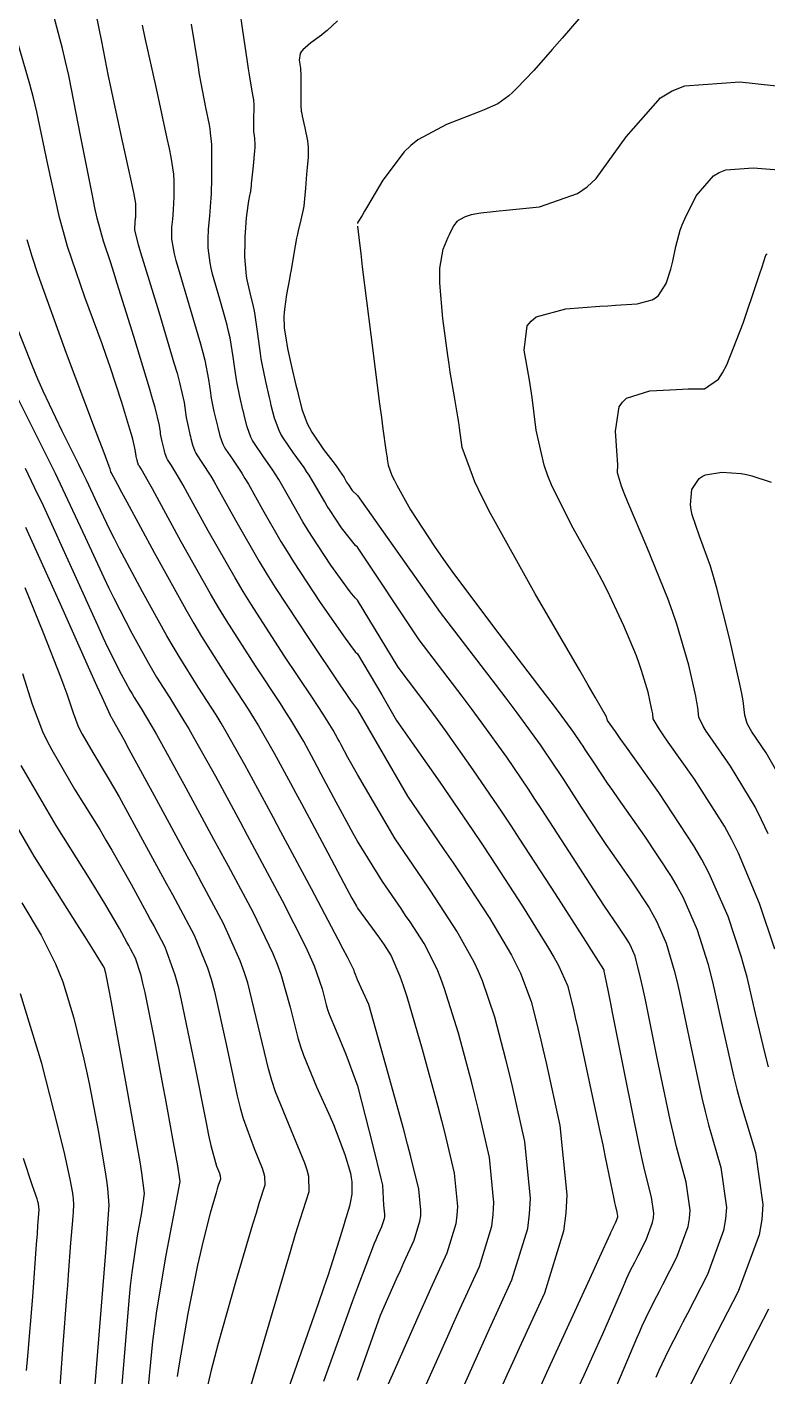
# Model space of a CAD drawing. Header units: metres. Extents: x 837475 to 838479, y 1189012 to 1191015.
# Drawn here: x 837973.4 to 838033, y 1189667.2 to 1189775.9 of the extents above; entities that cross this region are included whole.
import ezdxf

# ---------------------------------------------------------------- set-up
doc = ezdxf.new("R2010")
doc.units = ezdxf.units.M
doc.header["$LTSCALE"] = 0.3
doc.layers.add('COTAS 10', color=1, linetype='Continuous')
doc.layers.add('COTAS INT', color=252, linetype='Continuous')

msp = doc.modelspace()

# ---------------------------------------------------------------- linework, layer by layer
at = {"layer": 'COTAS 10'}
for points, elevation in [([(837982.68, 1189776.019), (837982.87, 1189775.117), (837983.785, 1189770.939), (837984.668, 1189766.898), (837984.838, 1189766.083), (837984.976, 1189765.399), (837985.204, 1189764.028), (837985.215, 1189763.455), (837985.216, 1189763.275), (837985.217, 1189763.085), (837985.211, 1189762.322), (837985.188, 1189761.527), (837985.177, 1189761.317), (837985.164, 1189761.112), (837985.102, 1189760.409), (837985.045, 1189759.75), (837985.035, 1189759.574), (837985.028, 1189759.399), (837985.024, 1189758.79), (837985.252, 1189757.609), (837985.391, 1189757.075), (837985.562, 1189756.451), (837986.456, 1189753.447), (837987.371, 1189750.345), (837987.556, 1189749.659), (837987.711, 1189749.048), (837988.024, 1189747.467), (837988.162, 1189746.409), (837988.207, 1189746.128), (837988.254, 1189745.853), (837988.45, 1189744.902), (837988.652, 1189744.043), (837988.704, 1189743.825), (837988.754, 1189743.615), (837988.922, 1189742.931), (837989.172, 1189742.262), (837989.274, 1189742.063), (837989.392, 1189741.857), (837989.935, 1189741.064), (837990.696, 1189739.933), (837990.951, 1189739.515), (837991.224, 1189739.051), (837992.37, 1189736.995), (837993.851, 1189734.418), (837994.337, 1189733.625), (837994.854, 1189732.797), (837996.995, 1189729.522), (837999.011, 1189726.628), (837999.45, 1189726.04), (837999.837, 1189725.545), (838000, 1189725.374), (838001.967, 1189722.064), (838003.146, 1189720.015), (838003.671, 1189719.283), (838004.238, 1189718.484), (838006.645, 1189715.038), (838009.302, 1189711.14), (838010.027, 1189710.056), (838010.747, 1189708.971), (838013.312, 1189705.038), (838015.409, 1189701.658), (838015.834, 1189700.923), (838016.193, 1189700.274), (838016.927, 1189698.653), (838017.372, 1189696.84), (838017.548, 1189696.07), (838017.747, 1189695.184), (838018.653, 1189691.017), (838019.561, 1189686.753), (838019.761, 1189685.806), (838019.938, 1189684.961), (838020.39, 1189682.754), (838020.655, 1189681.451), (838020.715, 1189681.176), (838020.767, 1189680.938), (838020.907, 1189680.39), (838020.952, 1189680.075), (838020.944, 1189679.985), (838020.929, 1189679.893), (838020.802, 1189679.548), (838020.644, 1189679.24), (838020.608, 1189679.171), (838020.576, 1189679.11), (838020.493, 1189678.945), (838020.412, 1189678.774), (838020.383, 1189678.708), (838020.351, 1189678.634), (838020.208, 1189678.298), (838019.647, 1189677.05), (838019.351, 1189676.401), (838018.993, 1189675.62), (838017.195, 1189671.706), (838015.237, 1189667.437), (838014.779, 1189666.433)], 1840), ([(838033.127, 1189692.089), (838032.84, 1189693.14), (838032.072, 1189696.393), (838031.396, 1189699.309), (838031.168, 1189700.149), (838030.921, 1189701.002), (838029.881, 1189704.202), (838028.318, 1189707.738), (838027.741, 1189708.803), (838027.102, 1189709.906), (838024.275, 1189714.202), (838021.675, 1189717.855), (838021.178, 1189718.552), (838020.78, 1189719.113), (838020.147, 1189720.006), (838020.146, 1189720.021), (838020.144, 1189720.029), (838020.142, 1189720.039), (838020.131, 1189720.087), (838020.111, 1189720.155), (838020.104, 1189720.177), (838020.095, 1189720.2), (838020.057, 1189720.293), (838019.152, 1189721.876), (838018.598, 1189722.838), (838017.911, 1189724.027), (838014.334, 1189730.212), (838010.73, 1189736.683), (838010.027, 1189738.052), (838009.452, 1189739.239), (838008.44, 1189741.998), (838008.236, 1189743.578), (838008.17, 1189744.02), (838008.101, 1189744.466), (838007.816, 1189746.094), (838007.485, 1189748.058), (838007.387, 1189748.716), (838007.285, 1189749.423), (838006.893, 1189752.388), (838006.647, 1189755.245), (838006.638, 1189755.884), (838006.654, 1189756.458), (838006.924, 1189757.98), (838007.32, 1189758.936), (838007.416, 1189759.152), (838007.505, 1189759.347), (838007.775, 1189759.874), (838008.058, 1189760.225), (838008.156, 1189760.308), (838008.261, 1189760.384), (838008.71, 1189760.611), (838009.204, 1189760.771), (838009.338, 1189760.807), (838009.471, 1189760.838), (838009.94, 1189760.916), (838010.947, 1189761.021), (838011.419, 1189761.069), (838011.975, 1189761.126), (838014.679, 1189761.396), (838017.727, 1189762.456), (838018.499, 1189763.01), (838019.24, 1189763.676), (838021.658, 1189767.022), (838024.406, 1189770.188), (838025.356, 1189770.741), (838026.387, 1189771.153), (838030.795, 1189771.472), (838034.99, 1189771.02)], 1850), ([(838000, 1189666.836), (838001.861, 1189672.09), (838003.165, 1189675.013), (838003.472, 1189675.696), (838003.754, 1189676.324), (838004.579, 1189678.139), (838005.045, 1189679.654), (838005.102, 1189680.094), (838005.127, 1189680.543), (838004.957, 1189682.239), (838004.32, 1189684.839), (838004.052, 1189685.858), (838003.743, 1189687.007), (838002.296, 1189692.239), (838000.919, 1189697.132), (838000, 1189699.104), (837999.844, 1189699.546), (837999.793, 1189699.668), (837999.782, 1189699.702), (837999.771, 1189699.735), (837999.742, 1189699.852), (837999.201, 1189700.932), (837998.867, 1189701.573), (837998.453, 1189702.361), (837996.295, 1189706.438), (837993.845, 1189711.039), (837993.247, 1189712.157), (837992.683, 1189713.208), (837990.938, 1189716.438), (837989.44, 1189719.094), (837989.032, 1189719.782), (837988.627, 1189720.45), (837987.19, 1189722.69), (837985.638, 1189725.15), (837985.161, 1189725.955), (837984.662, 1189726.815), (837982.69, 1189730.369), (837980.853, 1189733.832), (837980.439, 1189734.634), (837980.067, 1189735.369), (837979.066, 1189737.456), (837978.185, 1189739.355), (837977.888, 1189739.97), (837977.568, 1189740.624), (837976.223, 1189743.312), (837974.7, 1189746.528), (837974.268, 1189747.515), (837973.832, 1189748.545), (837972.222, 1189752.613)], 1830), ([(837973.033, 1189723.795), (837973.81, 1189721.33), (837974.645, 1189719.115), (837974.991, 1189718.396), (837975.386, 1189717.63), (837977.23, 1189714.482), (837979.247, 1189711.209), (837979.752, 1189710.364), (837980.233, 1189709.546), (837981.776, 1189706.816), (837983.04, 1189704.488), (837983.344, 1189703.924), (837983.629, 1189703.395), (837984.496, 1189701.776), (837985.308, 1189699.5), (837985.558, 1189698.558), (837985.82, 1189697.479), (837986.86, 1189692.454), (837987.814, 1189687.574), (837988.022, 1189686.587), (837988.206, 1189685.758), (837988.668, 1189684.08), (837988.899, 1189683.526), (837988.937, 1189683.407), (837988.964, 1189683.302), (837988.971, 1189683.045), (837988.804, 1189682.527), (837988.723, 1189682.258), (837988.626, 1189681.934), (837988.147, 1189680.311), (837987.52, 1189677.868), (837987.329, 1189677.027), (837987.131, 1189676.116), (837986.353, 1189672.233), (837985.647, 1189668.17), (837985.494, 1189667.145)], 1820), ([(837973.362, 1189667.615), (837973.47, 1189668.782), (837973.853, 1189673.552), (837974.164, 1189677.795), (837974.227, 1189678.63), (837974.279, 1189679.317), (837974.384, 1189680.571), (837974.322, 1189681.046), (837974.269, 1189681.242), (837974.201, 1189681.466), (837973.825, 1189682.509), (837973.123, 1189684.715)], 1810), ([(838029.965, 1189666.424), (838030.544, 1189667.552), (838033.136, 1189672.595)], 1850)]:
    msp.add_lwpolyline(points, dxfattribs=dict(at, elevation=elevation))
at = {"layer": 'COTAS INT'}
for points, elevation in [([(838020.448, 1189665.357), (838021.487, 1189667.821), (838022.508, 1189670.227), (838022.74, 1189670.759), (838022.95, 1189671.232), (838023.523, 1189672.456), (838024.124, 1189673.63), (838024.351, 1189674.072), (838024.604, 1189674.565), (838025.735, 1189676.767), (838026.644, 1189679.231), (838026.756, 1189679.889), (838026.807, 1189680.537), (838026.49, 1189682.791), (838025.7, 1189685.654), (838025.453, 1189686.687), (838025.194, 1189687.823), (838024.157, 1189692.791), (838023.205, 1189697.486), (838022.999, 1189698.45), (838022.819, 1189699.269), (838022.377, 1189701.011), (838021.998, 1189701.865), (838021.857, 1189702.123), (838021.702, 1189702.392), (838021.011, 1189703.44), (838019.92, 1189705.041), (838019.512, 1189705.657), (838019.059, 1189706.348), (838017.039, 1189709.468), (838014.859, 1189712.825), (838014.306, 1189713.665), (838013.773, 1189714.467), (838012.03, 1189717.039), (838009.975, 1189719.901), (838009.247, 1189720.886), (838008.449, 1189721.954), (838004.992, 1189726.505), (838000, 1189733.966), (837999.858, 1189734.109), (837998.717, 1189735.527), (837997.803, 1189736.925), (837997.582, 1189737.278), (837997.375, 1189737.617), (837996.742, 1189738.717), (837996.12, 1189739.769), (837995.919, 1189740.077), (837995.706, 1189740.392), (837994.835, 1189741.589), (837994.024, 1189742.774), (837993.849, 1189743.08), (837993.696, 1189743.378), (837993.322, 1189744.376), (837993.072, 1189745.398), (837992.997, 1189745.711), (837992.92, 1189746.037), (837992.617, 1189747.32), (837992.326, 1189748.739), (837992.255, 1189749.15), (837992.188, 1189749.569), (837991.982, 1189751.149), (837991.779, 1189752.651), (837991.715, 1189753.021), (837991.647, 1189753.372), (837991.371, 1189754.471), (837991.125, 1189755.504), (837991.075, 1189755.813), (837991.034, 1189756.131), (837990.952, 1189757.362), (837990.954, 1189758.632), (837990.965, 1189758.974), (837990.981, 1189759.313), (837991.08, 1189760.504), (837991.197, 1189761.489), (837991.225, 1189761.698), (837991.252, 1189761.879), (837991.334, 1189762.302), (837991.391, 1189762.514), (837991.403, 1189762.562), (837991.412, 1189762.605), (837991.43, 1189762.722), (837991.466, 1189763.076), (837991.486, 1189763.268), (837991.511, 1189763.501), (837991.639, 1189764.684), (837991.751, 1189765.91), (837991.766, 1189766.17), (837991.774, 1189766.395), (837991.745, 1189766.925), (837991.687, 1189767.309), (837991.677, 1189767.443), (837991.67, 1189767.59), (837991.665, 1189768.219), (837991.676, 1189768.861), (837991.678, 1189769.014), (837991.68, 1189769.157), (837991.685, 1189769.588), (837991.66, 1189770.005), (837991.643, 1189770.14), (837991.622, 1189770.283), (837991.509, 1189770.871), (837991.308, 1189772.016), (837991.231, 1189772.511), (837991.144, 1189773.083), (837990.755, 1189775.793), (837990.374, 1189778.5)], 1844), ([(838007.927, 1189664.939), (838009.667, 1189668.825), (838010.156, 1189669.908), (838010.648, 1189670.994), (838012.452, 1189674.939), (838013.72, 1189679.06), (838013.874, 1189680.256), (838013.942, 1189681.477), (838013.478, 1189686.087), (838012.488, 1189690.521), (838012.226, 1189691.631), (838011.967, 1189692.69), (838011.075, 1189696.087), (838010.083, 1189699.017), (838009.762, 1189699.781), (838009.422, 1189700.524), (838008.024, 1189703.037), (838006.33, 1189705.623), (838005.802, 1189706.412), (838005.248, 1189707.234), (838003.037, 1189710.466), (838000, 1189715.645), (837999.235, 1189717.031), (837998.69, 1189718.055), (837998.558, 1189718.302), (837998.434, 1189718.533), (837998.055, 1189719.235), (837997.249, 1189720.526), (837996.856, 1189721.127), (837996.39, 1189721.835), (837994.093, 1189725.273), (837991.468, 1189729.319), (837990.796, 1189730.41), (837990.147, 1189731.488), (837987.997, 1189735.273), (837986.328, 1189738.333), (837985.982, 1189738.953), (837985.686, 1189739.475), (837985.035, 1189740.539), (837984.759, 1189740.941), (837984.7, 1189741.045), (837984.648, 1189741.146), (837984.521, 1189741.485), (837984.437, 1189741.832), (837984.411, 1189741.938), (837984.385, 1189742.049), (837984.282, 1189742.484), (837984.183, 1189742.966), (837984.159, 1189743.106), (837984.136, 1189743.248), (837984.066, 1189743.784), (837983.712, 1189745.22), (837983.51, 1189745.93), (837983.263, 1189746.775), (837981.995, 1189750.953), (837980.669, 1189755.208), (837980.385, 1189756.102), (837980.137, 1189756.871), (837979.545, 1189758.623), (837979.051, 1189760.483), (837978.866, 1189761.321), (837978.661, 1189762.3), (837977.743, 1189767.003), (837976.754, 1189771.967), (837976.504, 1189773.11), (837976.264, 1189774.153), (837975.481, 1189777.088)], 1836), ([(837978.947, 1189776.945), (837979.383, 1189774.724), (837979.935, 1189771.926), (837980.111, 1189771.071), (837980.299, 1189770.182), (837981.062, 1189766.68), (837981.733, 1189763.641), (837981.861, 1189763.043), (837981.965, 1189762.55), (837982.134, 1189761.652), (837982.138, 1189761.417), (837982.139, 1189761.343), (837982.139, 1189761.265), (837982.137, 1189760.952), (837982.127, 1189760.626), (837982.123, 1189760.54), (837982.117, 1189760.456), (837982.092, 1189760.168), (837982.069, 1189759.898), (837982.064, 1189759.825), (837982.062, 1189759.754), (837982.06, 1189759.504), (837982.361, 1189758.348), (837982.548, 1189757.706), (837982.781, 1189756.924), (837983.999, 1189752.935), (837985.233, 1189748.832), (837985.476, 1189747.978), (837985.677, 1189747.247), (837986.045, 1189745.625), (837986.149, 1189744.828), (837986.183, 1189744.617), (837986.219, 1189744.409), (837986.366, 1189743.693), (837986.518, 1189743.046), (837986.558, 1189742.882), (837986.596, 1189742.724), (837986.722, 1189742.208), (837986.91, 1189741.704), (837986.987, 1189741.554), (837987.076, 1189741.399), (837987.485, 1189740.802), (837988.191, 1189739.704), (837988.466, 1189739.234), (837988.776, 1189738.692), (837990.183, 1189736.134), (837992.089, 1189732.818), (837992.714, 1189731.798), (837993.38, 1189730.733), (837996.134, 1189726.52), (837998.588, 1189722.887), (837999.064, 1189722.188), (837999.453, 1189721.623), (838000, 1189720.862), (838004.037, 1189713.915), (838006.977, 1189709.617), (838007.713, 1189708.525), (838008.415, 1189707.475), (838010.668, 1189704.037), (838012.415, 1189701.091), (838012.798, 1189700.352), (838013.138, 1189699.645), (838014.001, 1189697.37), (838014.709, 1189694.584), (838014.95, 1189693.555), (838015.211, 1189692.415), (838016.319, 1189687.37), (838016.88, 1189681.789), (838016.797, 1189680.311), (838016.611, 1189678.862), (838015.077, 1189673.872), (838013.036, 1189669.419), (838012.531, 1189668.308), (838012.051, 1189667.25), (838010.535, 1189663.872)], 1838), ([(838017.048, 1189664.609), (838018.261, 1189667.255), (838019.486, 1189669.945), (838019.777, 1189670.595), (838020.047, 1189671.203), (838020.848, 1189673.059), (838021.429, 1189674.43), (838021.562, 1189674.733), (838021.681, 1189675.003), (838022.008, 1189675.701), (838022.35, 1189676.37), (838022.479, 1189676.622), (838022.624, 1189676.903), (838023.269, 1189678.157), (838023.786, 1189679.562), (838023.85, 1189679.937), (838023.879, 1189680.306), (838023.699, 1189681.591), (838023.129, 1189683.826), (838022.913, 1189684.795), (838022.672, 1189685.916), (838021.591, 1189691.227), (838020.579, 1189696.34), (838020.382, 1189697.336), (838020.22, 1189698.15), (838019.936, 1189699.572), (838019.893, 1189699.771), (838019.883, 1189699.813), (838019.875, 1189699.85), (838019.854, 1189699.936), (838019.247, 1189700.902), (838018.87, 1189701.493), (838018.402, 1189702.225), (838015.956, 1189706.038), (838013.092, 1189710.448), (838012.361, 1189711.557), (838011.657, 1189712.617), (838009.338, 1189716.038), (838007.107, 1189719.193), (838006.459, 1189720.084), (838005.797, 1189720.984), (838003.299, 1189724.3), (838000, 1189729.711), (837999.836, 1189729.892), (837999.434, 1189730.368), (837997.856, 1189732.524), (837996.329, 1189734.861), (837995.959, 1189735.451), (837995.613, 1189736.017), (837994.556, 1189737.856), (837993.672, 1189739.41), (837993.435, 1189739.796), (837993.201, 1189740.162), (837992.385, 1189741.327), (837991.708, 1189742.315), (837991.562, 1189742.572), (837991.434, 1189742.82), (837991.122, 1189743.653), (837990.913, 1189744.507), (837990.851, 1189744.768), (837990.786, 1189745.04), (837990.534, 1189746.111), (837990.29, 1189747.296), (837990.231, 1189747.639), (837990.175, 1189747.989), (837990.003, 1189749.308), (837989.745, 1189750.85), (837989.635, 1189751.34), (837989.509, 1189751.858), (837988.914, 1189753.959), (837988.344, 1189755.978), (837988.233, 1189756.444), (837988.143, 1189756.87), (837987.988, 1189758.076), (837987.994, 1189759.045), (837988.005, 1189759.322), (837988.021, 1189759.603), (837988.112, 1189760.65), (837988.211, 1189761.768), (837988.231, 1189762.094), (837988.249, 1189762.427), (837988.286, 1189763.692), (837988.294, 1189764.905), (837988.294, 1189765.207), (837988.292, 1189765.494), (837988.273, 1189766.405), (837988.185, 1189767.359), (837988.138, 1189767.673), (837988.083, 1189768.008), (837987.802, 1189769.4), (837987.417, 1189771.364), (837987.296, 1189772.06), (837987.167, 1189772.822), (837986.649, 1189776.124)], 1842), ([(837998.395, 1189776.39), (837997.57, 1189775.609), (837997.339, 1189775.411), (837997.107, 1189775.22), (837996.261, 1189774.6), (837995.598, 1189774.04), (837995.482, 1189773.888), (837995.394, 1189773.737), (837995.32, 1189773.202), (837995.411, 1189772.578), (837995.428, 1189772.37), (837995.441, 1189772.147), (837995.456, 1189771.217), (837995.447, 1189770.335), (837995.445, 1189770.143), (837995.444, 1189769.973), (837995.438, 1189769.547), (837995.488, 1189769.101), (837995.521, 1189768.919), (837995.563, 1189768.711), (837995.784, 1189767.748), (837995.991, 1189766.699), (837996.024, 1189766.437), (837996.046, 1189766.187), (837996.037, 1189765.387), (837995.959, 1189764.566), (837995.937, 1189764.302), (837995.915, 1189764.023), (837995.835, 1189762.884), (837995.728, 1189761.738), (837995.689, 1189761.454), (837995.645, 1189761.184), (837995.454, 1189760.332), (837995.234, 1189759.459), (837995.173, 1189759.177), (837995.112, 1189758.876), (837994.89, 1189757.643), (837994.664, 1189756.314), (837994.6, 1189755.953), (837994.536, 1189755.595), (837994.298, 1189754.327), (837994.121, 1189753.156), (837994.096, 1189752.86), (837994.08, 1189752.575), (837994.108, 1189751.648), (837994.255, 1189750.653), (837994.315, 1189750.326), (837994.384, 1189749.976), (837994.701, 1189748.529), (837995.053, 1189747.034), (837995.144, 1189746.654), (837995.231, 1189746.29), (837995.522, 1189745.099), (837995.957, 1189743.936), (837996.136, 1189743.589), (837996.34, 1189743.232), (837997.285, 1189741.851), (837998.212, 1189740.621), (837998.404, 1189740.357), (837998.568, 1189740.128), (837998.929, 1189739.578), (837999.137, 1189739.216), (837999.205, 1189739.105), (837999.278, 1189738.989), (837999.578, 1189738.529), (838000, 1189738.121), (838006.684, 1189728.71), (838011.101, 1189722.924), (838012.035, 1189721.687), (838012.844, 1189720.61), (838014.723, 1189718.039), (838015.877, 1189716.336), (838016.229, 1189715.805), (838016.596, 1189715.249), (838018.039, 1189713.026), (838019.592, 1189710.658), (838020.028, 1189710.009), (838020.467, 1189709.364), (838022.074, 1189707.062), (838023.493, 1189704.909), (838023.813, 1189704.359), (838024.101, 1189703.828), (838024.878, 1189702.074), (838025.52, 1189699.847), (838025.722, 1189699.017), (838025.935, 1189698.094), (838026.795, 1189693.992), (838027.743, 1189689.595), (838028.011, 1189688.487), (838028.282, 1189687.427), (838029.282, 1189683.992), (838029.735, 1189680.769), (838029.661, 1189679.842), (838029.501, 1189678.9), (838028.202, 1189675.376), (838026.584, 1189672.227), (838026.222, 1189671.523), (838025.898, 1189670.891), (838025.039, 1189669.211), (838024.289, 1189667.63), (838024.034, 1189667.06)], 1846), ([(838017.851, 1189776.546), (838016.487, 1189774.976), (838016.094, 1189774.527), (838015.696, 1189774.073), (838014.207, 1189772.384), (838012.831, 1189770.921), (838012.505, 1189770.61), (838012.202, 1189770.339), (838011.306, 1189769.7), (838010.222, 1189769.218), (838009.801, 1189769.046), (838009.328, 1189768.858), (838007.18, 1189768.04), (838004.879, 1189766.787), (838004.308, 1189766.324), (838003.766, 1189765.812), (838002.048, 1189763.542), (838000.81, 1189761.442), (838000.571, 1189761.036), (838000.376, 1189760.706), (838000.046, 1189760.146), (838000.014, 1189760.09), (838000.007, 1189760.077), (838000.002, 1189760.065), (838000, 1189760.06)], 1848), ([(838005.32, 1189666.005), (838007.283, 1189670.4), (838007.782, 1189671.508), (838008.261, 1189672.569), (838009.828, 1189676.005), (838010.828, 1189679.258), (838010.95, 1189680.202), (838011.004, 1189681.166), (838010.638, 1189684.804), (838009.766, 1189688.627), (838009.501, 1189689.707), (838009.226, 1189690.795), (838008.149, 1189694.804), (838007.028, 1189698.389), (838006.727, 1189699.21), (838006.428, 1189699.957), (838005.38, 1189702.036), (838004.244, 1189703.77), (838003.89, 1189704.299), (838003.519, 1189704.85), (838002.036, 1189707.018), (838000, 1189710.28), (837999.658, 1189710.901), (837998.303, 1189713.411), (837997.093, 1189715.683), (837996.799, 1189716.231), (837996.524, 1189716.744), (837995.682, 1189718.303), (837994.646, 1189720.048), (837994.248, 1189720.679), (837993.802, 1189721.373), (837991.792, 1189724.412), (837989.461, 1189728.048), (837988.813, 1189729.119), (837988.164, 1189730.217), (837985.811, 1189734.412), (837983.88, 1189737.974), (837983.497, 1189738.672), (837983.18, 1189739.246), (837982.585, 1189740.277), (837982.443, 1189740.483), (837982.413, 1189740.537), (837982.386, 1189740.589), (837982.321, 1189740.762), (837982.278, 1189740.941), (837982.265, 1189740.995), (837982.251, 1189741.052), (837982.198, 1189741.275), (837982.148, 1189741.523), (837982.135, 1189741.594), (837982.124, 1189741.667), (837982.088, 1189741.943), (837981.906, 1189742.68), (837981.802, 1189743.044), (837981.675, 1189743.478), (837981.024, 1189745.623), (837980.08, 1189748.505), (837979.769, 1189749.403), (837979.436, 1189750.344), (837978.052, 1189754.107), (837976.665, 1189758.209), (837976.33, 1189759.365), (837976.017, 1189760.53), (837975.064, 1189764.808), (837974.177, 1189769.034), (837973.905, 1189770.166), (837973.623, 1189771.282), (837972.508, 1189775.171)], 1834), ([(838033.622, 1189701.58), (838032.383, 1189705.266), (838030.7, 1189709.308), (838030.152, 1189710.399), (838029.568, 1189711.477), (838027.16, 1189715.266), (838025.044, 1189718.27), (838024.643, 1189718.853), (838024.322, 1189719.328), (838023.833, 1189720.145), (838023.789, 1189720.541), (838023.75, 1189720.75), (838023.698, 1189721.002), (838023.412, 1189722.273), (838022.893, 1189724.04), (838022.695, 1189724.604), (838022.473, 1189725.201), (838021.473, 1189727.631), (838020.146, 1189730.446), (838019.717, 1189731.286), (838019.262, 1189732.153), (838017.397, 1189735.503), (838015.697, 1189738.858), (838015.347, 1189739.728), (838015.049, 1189740.572), (838014.405, 1189743.409), (838014.073, 1189746.021), (838013.971, 1189746.723), (838013.864, 1189747.416), (838013.444, 1189749.844), (838013.685, 1189751.796), (838013.995, 1189752.188), (838014.41, 1189752.517), (838016.79, 1189753.17), (838019.536, 1189753.377), (838020.183, 1189753.424), (838020.78, 1189753.467), (838022.525, 1189753.587), (838023.752, 1189753.89), (838024.022, 1189754.049), (838024.262, 1189754.241), (838024.878, 1189755.203), (838025.252, 1189756.375), (838025.338, 1189756.698), (838025.418, 1189757.022), (838025.645, 1189758.186), (838026.008, 1189759.523), (838026.173, 1189759.954), (838026.365, 1189760.413), (838027.296, 1189762.29), (838028.677, 1189763.881), (838029.154, 1189764.158), (838029.672, 1189764.365), (838031.887, 1189764.526), (838034.263, 1189764.334)], 1852), ([(838000, 1189759.826), (838000.164, 1189758.473), (838000.27, 1189757.62), (838000.402, 1189756.566), (838001.088, 1189751.082), (838001.791, 1189745.521), (838001.933, 1189744.419), (838002.052, 1189743.506), (838002.292, 1189741.787), (838002.376, 1189741.31), (838002.396, 1189741.179), (838002.415, 1189741.049), (838002.475, 1189740.586), (838002.785, 1189739.754), (838002.962, 1189739.392), (838003.179, 1189738.973), (838004.289, 1189736.982), (838006.211, 1189734.01), (838006.939, 1189732.973), (838007.752, 1189731.842), (838011.394, 1189726.982), (838014.87, 1189722.437), (838015.578, 1189721.505), (838016.176, 1189720.715), (838017.415, 1189719.04), (838017.981, 1189718.205), (838018.153, 1189717.945), (838018.333, 1189717.673), (838019.04, 1189716.584), (838020.126, 1189714.967), (838020.544, 1189714.362), (838021.014, 1189713.688), (838023.138, 1189710.683), (838025.284, 1189707.427), (838025.768, 1189706.594), (838026.204, 1189705.791), (838027.38, 1189703.138), (838028.22, 1189700.425), (838028.445, 1189699.583), (838028.666, 1189698.701), (838029.434, 1189695.192), (838030.291, 1189691.368), (838030.569, 1189690.288), (838030.864, 1189689.199), (838032.074, 1189685.192), (838032.663, 1189681), (838032.567, 1189679.794), (838032.359, 1189678.57), (838030.669, 1189673.985), (838028.564, 1189669.89), (838028.093, 1189668.973), (838027.672, 1189668.151), (838026.554, 1189665.966)], 1848), ([(837973.374, 1189758.759), (837973.794, 1189757.409), (837974.279, 1189755.936), (837976.558, 1189749.591), (837978.734, 1189743.817), (837979.153, 1189742.704), (837979.492, 1189741.801), (837980.053, 1189740.293), (837980.087, 1189740.181), (837980.094, 1189740.159), (837980.099, 1189740.14), (837980.109, 1189740.101), (837980.111, 1189740.087), (837980.111, 1189740.083), (837980.112, 1189740.079), (837980.115, 1189740.066), (837980.117, 1189740.055), (837980.119, 1189740.049), (837980.121, 1189740.04), (837980.124, 1189740.031), (837980.126, 1189740.028), (837980.127, 1189740.025), (837980.135, 1189740.014), (837980.675, 1189739.017), (837981.013, 1189738.391), (837981.432, 1189737.615), (837983.624, 1189733.551), (837986.181, 1189728.945), (837986.83, 1189727.827), (837987.454, 1189726.777), (837989.491, 1189723.551), (837991.214, 1189720.911), (837991.64, 1189720.231), (837992.043, 1189719.571), (837993.31, 1189717.371), (837994.615, 1189714.955), (837995.041, 1189714.161), (837995.495, 1189713.312), (837997.371, 1189709.79), (837999.162, 1189706.436), (837999.564, 1189705.693), (837999.924, 1189705.03), (838000, 1189704.893), (838001.79, 1189702.467), (838001.979, 1189702.187), (838002.159, 1189701.917), (838002.736, 1189701.036), (838003.435, 1189699.39), (838003.691, 1189698.639), (838003.974, 1189697.761), (838005.222, 1189693.521), (838006.485, 1189688.901), (838006.776, 1189687.782), (838007.043, 1189686.733), (838007.797, 1189683.521), (838008.066, 1189680.855), (838008.026, 1189680.148), (838007.937, 1189679.456), (838007.204, 1189677.072), (838005.906, 1189674.218), (838005.461, 1189673.229), (838004.979, 1189672.155), (838002.928, 1189667.557), (838001.06, 1189663.359)], 1832), ([(838033.082, 1189710.879), (838032.562, 1189711.995), (838032.033, 1189713.048), (838030.046, 1189716.33), (838028.413, 1189718.685), (838028.107, 1189719.154), (838027.865, 1189719.543), (838027.518, 1189720.285), (838027.433, 1189721.061), (838027.355, 1189721.471), (838027.254, 1189721.966), (838026.692, 1189724.459), (838025.74, 1189727.775), (838025.392, 1189728.788), (838025.007, 1189729.842), (838023.315, 1189733.995), (838021.778, 1189737.6), (838021.492, 1189738.31), (838021.265, 1189738.895), (838020.951, 1189739.966), (838020.974, 1189740.636), (838020.96, 1189740.968), (838020.937, 1189741.365), (838020.784, 1189743.325), (838021.083, 1189745.267), (838021.346, 1189745.652), (838021.687, 1189745.97), (838023.57, 1189746.564), (838025.701, 1189746.686), (838026.198, 1189746.706), (838026.655, 1189746.72), (838027.971, 1189746.721), (838029.089, 1189747.51), (838029.422, 1189748.02), (838029.765, 1189748.657), (838031.088, 1189752.011), (838032.208, 1189755.384), (838032.424, 1189756.033), (838032.598, 1189756.558), (838032.887, 1189757.425), (838032.905, 1189757.476), (838032.909, 1189757.486), (838032.912, 1189757.496), (838032.917, 1189757.517), (838032.921, 1189757.53), (838032.923, 1189757.534), (838032.924, 1189757.539), (838032.934, 1189757.557), (838032.947, 1189757.573), (838032.952, 1189757.576), (838032.957, 1189757.578), (838032.979, 1189757.579), (838033.019, 1189757.58)], 1854), ([(837972.225, 1189746.817), (837974.994, 1189741.285), (837975.652, 1189739.938), (837976.263, 1189738.672), (837978.077, 1189734.764), (837979.569, 1189731.522), (837979.977, 1189730.675), (837980.382, 1189729.849), (837981.83, 1189727.051), (837983.17, 1189724.634), (837983.509, 1189724.05), (837983.834, 1189723.502), (837984.889, 1189721.83), (837986.039, 1189719.988), (837986.423, 1189719.334), (837986.836, 1189718.617), (837988.566, 1189715.506), (837990.554, 1189711.831), (837991.131, 1189710.759), (837991.719, 1189709.663), (837993.936, 1189705.506), (837995.824, 1189701.789), (837996.205, 1189700.97), (837996.525, 1189700.242), (837997.166, 1189698.372), (837997.483, 1189697.081), (837997.598, 1189696.718), (837997.725, 1189696.352), (837998.283, 1189695.009), (837999.072, 1189693.107), (837999.346, 1189692.388), (837999.642, 1189691.587), (838000, 1189690.575), (838001.25, 1189685.744), (838001.922, 1189683.004), (838002.039, 1189682.56), (838002.116, 1189680.956), (838002.189, 1189680.232), (838002.178, 1189680.04), (838002.154, 1189679.852), (838001.955, 1189679.205), (838001.603, 1189678.431), (838001.482, 1189678.162), (838001.351, 1189677.871), (838000, 1189674.307), (837999.614, 1189673.248), (837999.174, 1189672.032), (837997.282, 1189666.739)], 1828), ([(837973.244, 1189740.325), (837973.973, 1189738.812), (837974.683, 1189737.317), (837977.088, 1189732.072), (837979.071, 1189727.675), (837979.514, 1189726.715), (837979.912, 1189725.867), (837980.969, 1189723.733), (837981.678, 1189722.453), (837981.858, 1189722.144), (837982.03, 1189721.854), (837982.588, 1189720.969), (837983.452, 1189719.526), (837983.815, 1189718.886), (837984.233, 1189718.14), (837986.193, 1189714.573), (837988.426, 1189710.454), (837989.016, 1189709.36), (837989.593, 1189708.286), (837991.576, 1189704.573), (837993.195, 1189701.217), (837993.543, 1189700.367), (837993.848, 1189699.551), (837994.589, 1189696.893), (837995.195, 1189694.428), (837995.415, 1189693.734), (837995.658, 1189693.035), (837996.722, 1189690.472), (837997.81, 1189688.058), (837998.067, 1189687.453), (837998.305, 1189686.876), (837999.006, 1189685.023), (837999.442, 1189683.518), (837999.513, 1189683.161), (837999.563, 1189682.83), (837999.563, 1189681.847), (837999.432, 1189681.147), (837999.399, 1189680.993), (837999.367, 1189680.857), (837999.265, 1189680.512), (837999.092, 1189679.993), (837999.016, 1189679.748), (837998.928, 1189679.458), (837998.508, 1189678.041), (837997.638, 1189675.346), (837997.265, 1189674.25), (837996.836, 1189673.002), (837992.865, 1189661.689)], 1826), ([(838034.499, 1189714.618), (838032.931, 1189717.394), (838031.782, 1189719.1), (838031.571, 1189719.455), (838031.407, 1189719.758), (838031.204, 1189720.425), (838031.077, 1189721.581), (838030.961, 1189722.192), (838030.81, 1189722.93), (838029.973, 1189726.645), (838028.956, 1189730.664), (838028.691, 1189731.593), (838028.434, 1189732.442), (838027.565, 1189734.843), (838026.971, 1189736.567), (838026.886, 1189736.989), (838026.837, 1189737.388), (838026.947, 1189738.628), (838027.522, 1189739.501), (838027.765, 1189739.668), (838028.044, 1189739.803), (838029.356, 1189740.019), (838030.91, 1189739.899), (838031.342, 1189739.822), (838031.774, 1189739.725), (838033.344, 1189739.214)], 1856), ([(837990.504, 1189663.258), (837992.542, 1189670.206), (837994.608, 1189677.211), (837995.029, 1189678.613), (837995.384, 1189679.782), (837996.121, 1189682.063), (837996.091, 1189683.272), (837995.962, 1189683.766), (837995.782, 1189684.328), (837994.696, 1189686.931), (837993.418, 1189690.088), (837993.116, 1189690.999), (837992.836, 1189691.927), (837992.013, 1189695.413), (837991.172, 1189698.86), (837990.882, 1189699.764), (837990.566, 1189700.645), (837989.216, 1189703.641), (837987.467, 1189706.909), (837986.9, 1189707.962), (837986.297, 1189709.078), (837983.821, 1189713.641), (837981.63, 1189717.663), (837981.207, 1189718.437), (837980.864, 1189719.065), (837980.288, 1189720.108), (837980.226, 1189720.206), (837980.206, 1189720.238), (837980.186, 1189720.273), (837980.108, 1189720.415), (837979.442, 1189721.885), (837979.052, 1189722.756), (837978.573, 1189723.829), (837976.099, 1189729.38), (837973.312, 1189735.552)], 1824), ([(837973.223, 1189730.725), (837974.722, 1189727.006), (837976.082, 1189723.528), (837976.362, 1189722.788), (837976.601, 1189722.143), (837977.112, 1189720.621), (837977.501, 1189719.587), (837977.662, 1189719.251), (837977.847, 1189718.894), (837978.708, 1189717.425), (837979.937, 1189715.368), (837980.354, 1189714.64), (837980.804, 1189713.843), (837982.709, 1189710.394), (837984.635, 1189706.844), (837985.1, 1189705.984), (837985.534, 1189705.178), (837986.856, 1189702.709), (837987.937, 1189700.072), (837988.22, 1189699.161), (837988.496, 1189698.17), (837989.436, 1189693.934), (837990.325, 1189689.751), (837990.569, 1189688.793), (837990.812, 1189687.923), (837991.682, 1189685.505), (837992.34, 1189683.927), (837992.45, 1189683.586), (837992.527, 1189683.287), (837992.546, 1189682.554), (837992.072, 1189681.078), (837991.839, 1189680.31), (837991.562, 1189679.387), (837990.198, 1189674.756), (837988.792, 1189669.807), (837988.49, 1189668.683), (837988.225, 1189667.666), (837987.583, 1189664.881)], 1822), ([(837983.111, 1189665.531), (837983.537, 1189669.955), (837983.692, 1189671.188), (837983.863, 1189672.425), (837984.616, 1189676.919), (837985.308, 1189680.579), (837985.441, 1189681.289), (837985.548, 1189681.868), (837985.722, 1189682.866), (837985.646, 1189683.431), (837985.596, 1189683.737), (837985.533, 1189684.108), (837985.199, 1189685.99), (837984.705, 1189688.693), (837984.54, 1189689.582), (837984.363, 1189690.531), (837983.626, 1189694.467), (837982.901, 1189698.081), (837982.732, 1189698.828), (837982.578, 1189699.464), (837982.136, 1189700.844), (837981.724, 1189701.613), (837981.589, 1189701.864), (837981.444, 1189702.132), (837980.844, 1189703.238), (837979.661, 1189705.25), (837979.149, 1189706.089), (837978.557, 1189707.05), (837975.753, 1189711.54), (837972.926, 1189716.366)], 1818), ([(837980.801, 1189663.286), (837981.193, 1189668.078), (837981.622, 1189673.266), (837981.741, 1189674.448), (837981.859, 1189675.521), (837982.285, 1189678.475), (837982.631, 1189680.36), (837982.699, 1189680.759), (837982.755, 1189681.103), (837982.856, 1189681.9), (837982.641, 1189683.551), (837982.497, 1189684.433), (837982.317, 1189685.5), (837981.364, 1189690.89), (837980.393, 1189696.245), (837980.202, 1189697.29), (837980.044, 1189698.145), (837979.754, 1189699.654), (837979.676, 1189699.908), (837979.652, 1189699.972), (837979.627, 1189700.034), (837979.526, 1189700.235), (837978.608, 1189701.704), (837978.068, 1189702.565), (837977.404, 1189703.623), (837973.97, 1189709.083), (837970.352, 1189715.283)], 1816), ([(837972.971, 1189705.315), (837974.537, 1189702.712), (837975.7, 1189700.393), (837975.992, 1189699.681), (837976.271, 1189698.94), (837977.17, 1189696.013), (837977.965, 1189692.725), (837978.178, 1189691.757), (837978.388, 1189690.763), (837979.124, 1189686.962), (837979.692, 1189683.628), (837979.798, 1189682.928), (837979.88, 1189682.325), (837979.991, 1189680.955), (837979.86, 1189679.105), (837979.791, 1189678.199), (837979.707, 1189677.123), (837979.283, 1189671.814), (837978.855, 1189666.497)], 1814), ([(837976.026, 1189665.954), (837976.318, 1189669.704), (837976.601, 1189673.558), (837976.67, 1189674.479), (837976.735, 1189675.339), (837976.936, 1189677.917), (837977.08, 1189679.71), (837977.108, 1189680.074), (837977.132, 1189680.38), (837977.176, 1189681.005), (837977.138, 1189681.467), (837977.11, 1189681.671), (837977.075, 1189681.907), (837976.883, 1189683.033), (837976.383, 1189685.28), (837976.154, 1189686.223), (837975.885, 1189687.305), (837974.586, 1189692.372), (837972.866, 1189697.972)], 1812)]:
    msp.add_lwpolyline(points, dxfattribs=dict(at, elevation=elevation))

doc.saveas('drawing.dxf')
